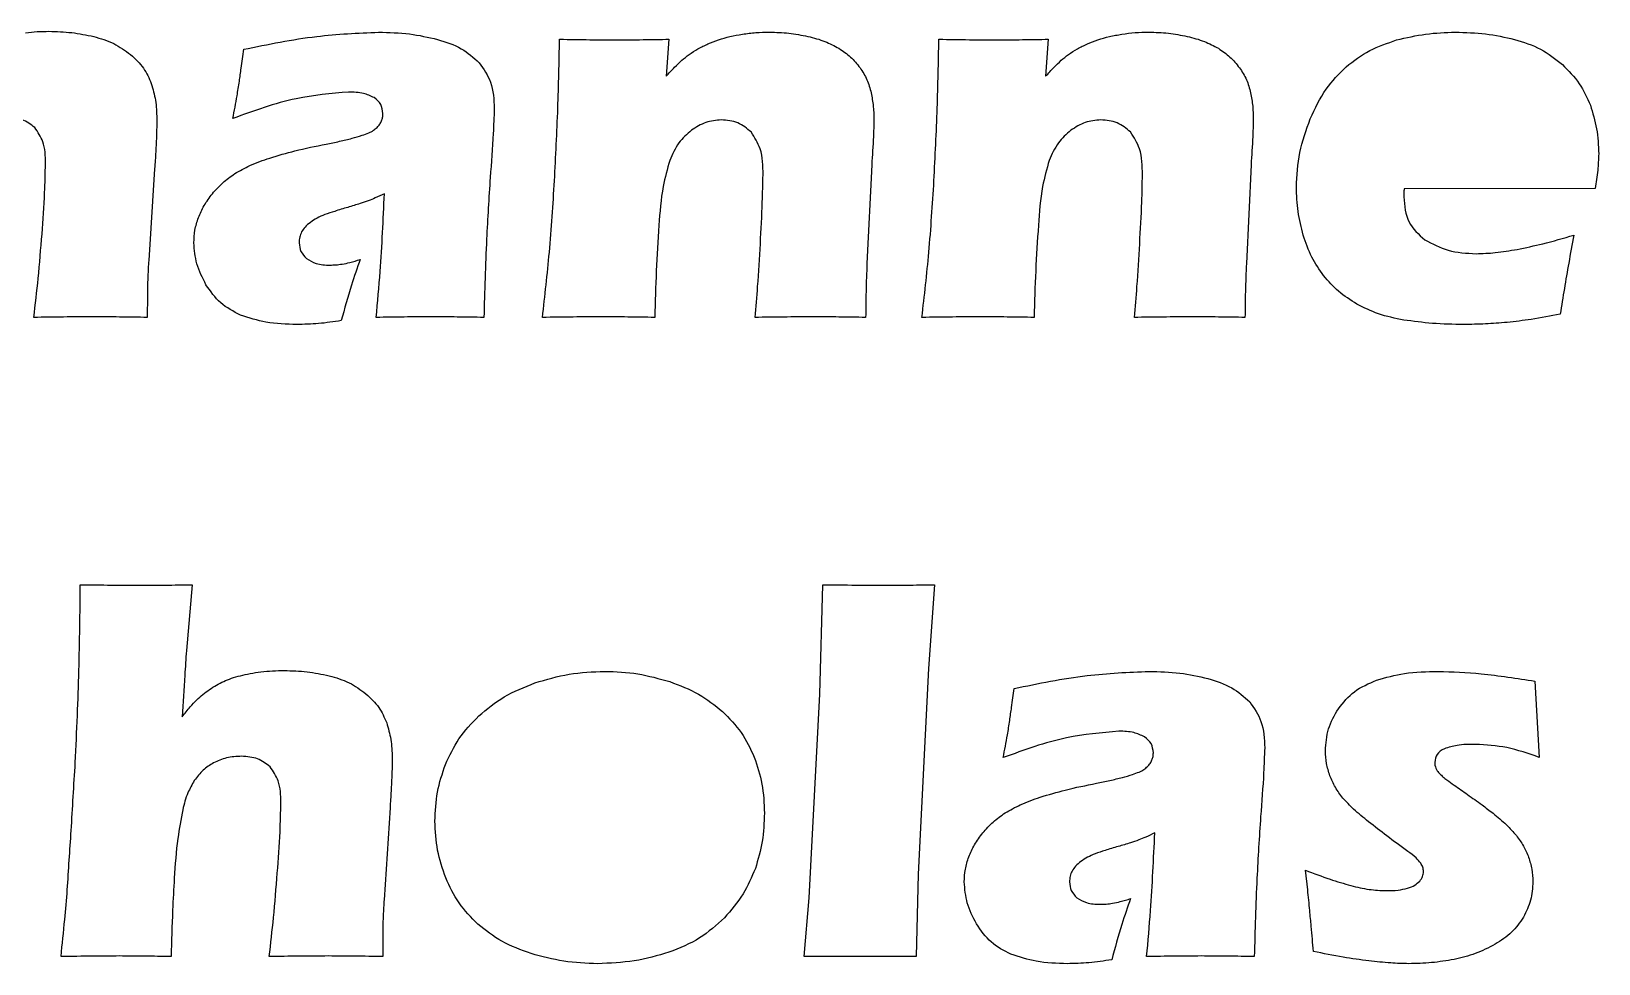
# Model space of a CAD drawing. Header units: millimetres. Extents: x -117 to 117, y -133 to 133.
# Drawn here: x -14.22 to -1.58, y 68.04 to 75.56 of the extents above; entities that cross this region are included whole.
import ezdxf

# ---------------------------------------------------------------- set-up
doc = ezdxf.new("R2010")
doc.units = ezdxf.units.MM
doc.layers.get('0').update_dxf_attribs({"linetype": 'CONTINUOUS'})

msp = doc.modelspace()

# ---------------------------------------------------------------- linework, layer by layer
for p, q in [((-9.076, 75.5), (-9.098, 75.201)), ((-6.017, 75.5), (-6.039, 75.201)), ((-13.223, 74.456), (-13.271, 73.716)), ((-7.441, 74.487), (-7.479, 73.691)), ((-4.382, 74.487), (-4.42, 73.691)), ((-1.608, 74.296), (-3.148, 74.294)), ((-12.921, 71.1), (-12.967, 70.568)), ((-7.86, 70.216), (-7.836, 71.1)), ((-6.934, 71.1), (-6.984, 70.425)), ((-6.984, 70.425), (-7.065, 68.764)), ((-2.095, 70.322), (-2.059, 69.707)), ((-7.945, 68.573), (-7.86, 70.216)), ((-11.325, 69.3), (-11.373, 68.559)), ((-7.065, 68.764), (-7.083, 68.1)), ((-3.925, 68.639), (-3.943, 68.797)), ((-7.985, 68.1), (-7.945, 68.573)), ((-7.507, 68.102), (-7.985, 68.1))]:
    msp.add_line(p, q)
for points, knots in [([(-14.263, 75.553), (-14.232, 75.556), (-14.17, 75.563), (-14.107, 75.563), (-14.075, 75.564)], [0, 0, 0, 0, 0.00929014, 0.01882321, 0.01882321, 0.01882321, 0.01882321]), ([(-14.075, 75.564), (-14.014, 75.562), (-13.892, 75.559), (-13.773, 75.534), (-13.714, 75.522)], [0, 0, 0, 0, 0.01839837, 0.03643685, 0.03643685, 0.03643685, 0.03643685]), ([(-13.714, 75.522), (-13.659, 75.506), (-13.551, 75.475), (-13.46, 75.408), (-13.417, 75.376)], [0, 0, 0, 0, 0.01716092, 0.03339228, 0.03339228, 0.03339228, 0.03339228]), ([(-12.505, 75.419), (-12.309, 75.459), (-11.95, 75.533), (-11.584, 75.55), (-11.417, 75.557)], [0, 0, 0, 0, 0.0597576, 0.1098304, 0.1098304, 0.1098304, 0.1098304]), ([(-11.417, 75.557), (-11.333, 75.555), (-11.173, 75.551), (-11.017, 75.516), (-10.942, 75.499)], [0, 0, 0, 0, 0.02488156, 0.04794119, 0.04794119, 0.04794119, 0.04794119]), ([(-10.942, 75.499), (-10.875, 75.478), (-10.75, 75.439), (-10.652, 75.352), (-10.605, 75.311)], [0, 0, 0, 0, 0.02063485, 0.03890806, 0.03890806, 0.03890806, 0.03890806]), ([(-9.999, 74.358), (-9.989, 74.554), (-9.969, 74.934), (-9.962, 75.315), (-9.958, 75.5)], [0, 0, 0, 0, 0.0587706, 0.1142538, 0.1142538, 0.1142538, 0.1142538]), ([(-9.958, 75.5), (-9.876, 75.499), (-9.725, 75.496), (-9.573, 75.496), (-9.503, 75.496)], [0, 0, 0, 0, 0.02459413, 0.04555523, 0.04555523, 0.04555523, 0.04555523]), ([(-9.503, 75.496), (-9.43, 75.496), (-9.288, 75.496), (-9.146, 75.499), (-9.076, 75.5)], [0, 0, 0, 0, 0.02178601, 0.04269506, 0.04269506, 0.04269506, 0.04269506]), ([(-8.842, 75.422), (-8.815, 75.436), (-8.762, 75.465), (-8.705, 75.486), (-8.676, 75.496)], [0, 0, 0, 0, 0.00902967, 0.01817684, 0.01817684, 0.01817684, 0.01817684]), ([(-8.676, 75.496), (-8.645, 75.505), (-8.582, 75.524), (-8.517, 75.535), (-8.484, 75.541)], [0, 0, 0, 0, 0.0095501, 0.01976498, 0.01976498, 0.01976498, 0.01976498]), ([(-8.484, 75.541), (-8.448, 75.546), (-8.375, 75.555), (-8.302, 75.557), (-8.265, 75.557)], [0, 0, 0, 0, 0.01075814, 0.02194709, 0.02194709, 0.02194709, 0.02194709]), ([(-8.265, 75.557), (-8.213, 75.556), (-8.109, 75.553), (-8.007, 75.533), (-7.956, 75.523)], [0, 0, 0, 0, 0.01565486, 0.03111336, 0.03111336, 0.03111336, 0.03111336]), ([(-7.956, 75.523), (-7.909, 75.511), (-7.821, 75.489), (-7.742, 75.447), (-7.705, 75.427)], [0, 0, 0, 0, 0.01441878, 0.02704867, 0.02704867, 0.02704867, 0.02704867]), ([(-6.939, 74.358), (-6.929, 74.554), (-6.91, 74.934), (-6.903, 75.315), (-6.899, 75.5)], [0, 0, 0, 0, 0.0587706, 0.1142538, 0.1142538, 0.1142538, 0.1142538]), ([(-6.899, 75.5), (-6.817, 75.499), (-6.665, 75.496), (-6.513, 75.496), (-6.444, 75.496)], [0, 0, 0, 0, 0.02459461, 0.0455557, 0.0455557, 0.0455557, 0.0455557]), ([(-6.444, 75.496), (-6.371, 75.496), (-6.229, 75.496), (-6.086, 75.499), (-6.017, 75.5)], [0, 0, 0, 0, 0.02178601, 0.04269506, 0.04269506, 0.04269506, 0.04269506]), ([(-5.782, 75.422), (-5.756, 75.436), (-5.703, 75.465), (-5.645, 75.486), (-5.617, 75.496)], [0, 0, 0, 0, 0.00903009, 0.01817682, 0.01817682, 0.01817682, 0.01817682]), ([(-5.617, 75.496), (-5.586, 75.505), (-5.523, 75.524), (-5.458, 75.535), (-5.424, 75.541)], [0, 0, 0, 0, 0.00955056, 0.01976544, 0.01976544, 0.01976544, 0.01976544]), ([(-5.424, 75.541), (-5.389, 75.546), (-5.316, 75.555), (-5.243, 75.557), (-5.206, 75.557)], [0, 0, 0, 0, 0.01075814, 0.02194709, 0.02194709, 0.02194709, 0.02194709]), ([(-5.206, 75.557), (-5.153, 75.556), (-5.049, 75.553), (-4.947, 75.533), (-4.897, 75.523)], [0, 0, 0, 0, 0.01565486, 0.03111289, 0.03111289, 0.03111289, 0.03111289]), ([(-4.897, 75.523), (-4.85, 75.511), (-4.762, 75.489), (-4.682, 75.447), (-4.645, 75.427)], [0, 0, 0, 0, 0.01441878, 0.02704909, 0.02704909, 0.02704909, 0.02704909]), ([(-3.616, 75.278), (-3.554, 75.325), (-3.43, 75.42), (-3.282, 75.469), (-3.208, 75.494)], [0, 0, 0, 0, 0.02302814, 0.04638523, 0.04638523, 0.04638523, 0.04638523]), ([(-3.208, 75.494), (-3.13, 75.512), (-2.975, 75.549), (-2.815, 75.555), (-2.735, 75.557)], [0, 0, 0, 0, 0.02383512, 0.04778908, 0.04778908, 0.04778908, 0.04778908]), ([(-2.735, 75.557), (-2.653, 75.555), (-2.492, 75.551), (-2.335, 75.516), (-2.257, 75.499)], [0, 0, 0, 0, 0.02452122, 0.04825073, 0.04825073, 0.04825073, 0.04825073]), ([(-2.257, 75.499), (-2.185, 75.477), (-2.044, 75.433), (-1.928, 75.341), (-1.872, 75.296)], [0, 0, 0, 0, 0.02248581, 0.04394135, 0.04394135, 0.04394135, 0.04394135]), ([(-13.417, 75.376), (-13.379, 75.341), (-13.308, 75.275), (-13.268, 75.186), (-13.25, 75.143)], [0, 0, 0, 0, 0.0151182, 0.02892817, 0.02892817, 0.02892817, 0.02892817]), ([(-12.54, 75.161), (-12.535, 75.196), (-12.523, 75.282), (-12.512, 75.368), (-12.505, 75.419)], [0, 0, 0, 0, 0.01067283, 0.02606243, 0.02606243, 0.02606243, 0.02606243]), ([(-9.098, 75.201), (-9.076, 75.226), (-9.036, 75.27), (-8.992, 75.311), (-8.973, 75.33)], [0, 0, 0, 0, 0.00993363, 0.01795769, 0.01795769, 0.01795769, 0.01795769]), ([(-8.973, 75.33), (-8.953, 75.346), (-8.912, 75.38), (-8.866, 75.408), (-8.842, 75.422)], [0, 0, 0, 0, 0.00752995, 0.01602798, 0.01602798, 0.01602798, 0.01602798]), ([(-7.705, 75.427), (-7.672, 75.404), (-7.608, 75.361), (-7.56, 75.3), (-7.535, 75.27)], [0, 0, 0, 0, 0.01164859, 0.02312901, 0.02312901, 0.02312901, 0.02312901]), ([(-6.039, 75.201), (-6.016, 75.226), (-5.976, 75.27), (-5.933, 75.311), (-5.913, 75.33)], [0, 0, 0, 0, 0.00993363, 0.01795769, 0.01795769, 0.01795769, 0.01795769]), ([(-5.913, 75.33), (-5.894, 75.346), (-5.853, 75.38), (-5.807, 75.408), (-5.782, 75.422)], [0, 0, 0, 0, 0.00752995, 0.01602758, 0.01602758, 0.01602758, 0.01602758]), ([(-4.645, 75.427), (-4.613, 75.404), (-4.549, 75.361), (-4.5, 75.3), (-4.476, 75.27)], [0, 0, 0, 0, 0.01164859, 0.02312901, 0.02312901, 0.02312901, 0.02312901]), ([(-10.605, 75.311), (-10.57, 75.26), (-10.493, 75.149), (-10.488, 75.013), (-10.484, 74.94)], [0, 0, 0, 0, 0.01819015, 0.03977651, 0.03977651, 0.03977651, 0.03977651]), ([(-7.535, 75.27), (-7.515, 75.239), (-7.474, 75.177), (-7.455, 75.105), (-7.445, 75.069)], [0, 0, 0, 0, 0.01122855, 0.02216655, 0.02216655, 0.02216655, 0.02216655]), ([(-4.476, 75.27), (-4.455, 75.239), (-4.414, 75.177), (-4.395, 75.105), (-4.386, 75.069)], [0, 0, 0, 0, 0.01122831, 0.02216646, 0.02216646, 0.02216646, 0.02216646]), ([(-3.905, 74.858), (-3.866, 74.941), (-3.794, 75.098), (-3.673, 75.221), (-3.616, 75.278)], [0, 0, 0, 0, 0.02718012, 0.05137565, 0.05137565, 0.05137565, 0.05137565]), ([(-1.872, 75.296), (-1.823, 75.247), (-1.728, 75.151), (-1.673, 75.028), (-1.646, 74.968)], [0, 0, 0, 0, 0.02053796, 0.04003831, 0.04003831, 0.04003831, 0.04003831]), ([(-13.25, 75.143), (-13.237, 75.098), (-13.21, 75.006), (-13.207, 74.91), (-13.206, 74.861)], [0, 0, 0, 0, 0.0138856, 0.02867932, 0.02867932, 0.02867932, 0.02867932]), ([(-12.592, 74.861), (-12.581, 74.922), (-12.561, 75.021), (-12.546, 75.122), (-12.54, 75.161)], [0, 0, 0, 0, 0.01869224, 0.03046245, 0.03046245, 0.03046245, 0.03046245]), ([(-11.659, 75.074), (-11.801, 75.061), (-12.121, 75.034), (-12.424, 74.922), (-12.592, 74.861)], [0, 0, 0, 0, 0.04256798, 0.09613852, 0.09613852, 0.09613852, 0.09613852]), ([(-11.452, 75.029), (-11.481, 75.042), (-11.546, 75.072), (-11.618, 75.073), (-11.659, 75.074)], [0, 0, 0, 0, 0.00931176, 0.02133704, 0.02133704, 0.02133704, 0.02133704]), ([(-7.445, 75.069), (-7.439, 75.033), (-7.426, 74.96), (-7.424, 74.885), (-7.423, 74.847)], [0, 0, 0, 0, 0.01105775, 0.02233498, 0.02233498, 0.02233498, 0.02233498]), ([(-4.386, 75.069), (-4.379, 75.033), (-4.366, 74.96), (-4.365, 74.885), (-4.364, 74.847)], [0, 0, 0, 0, 0.01105767, 0.02233491, 0.02233491, 0.02233491, 0.02233491]), ([(-11.382, 74.9), (-11.385, 74.926), (-11.391, 74.979), (-11.432, 75.012), (-11.452, 75.029)], [0, 0, 0, 0, 0.00759639, 0.01519116, 0.01519116, 0.01519116, 0.01519116]), ([(-1.646, 74.968), (-1.627, 74.906), (-1.587, 74.777), (-1.582, 74.643), (-1.579, 74.575)], [0, 0, 0, 0, 0.01961161, 0.04006492, 0.04006492, 0.04006492, 0.04006492]), ([(-14.19, 74.788), (-14.222, 74.812), (-14.29, 74.864), (-14.375, 74.869), (-14.42, 74.872)], [0, 0, 0, 0, 0.01187724, 0.0249398, 0.0249398, 0.0249398, 0.0249398]), ([(-13.206, 74.861), (-13.206, 74.838), (-13.206, 74.785), (-13.208, 74.733), (-13.209, 74.703)], [0, 0, 0, 0, 0.00689603, 0.01571807, 0.01571807, 0.01571807, 0.01571807]), ([(-11.429, 74.789), (-11.422, 74.797), (-11.407, 74.813), (-11.397, 74.833), (-11.393, 74.842)], [0, 0, 0, 0, 0.003372333, 0.006432949, 0.006432949, 0.006432949, 0.006432949]), ([(-11.393, 74.842), (-11.39, 74.851), (-11.383, 74.87), (-11.382, 74.89), (-11.382, 74.9)], [0, 0, 0, 0, 0.002947445, 0.005954314, 0.005954314, 0.005954314, 0.005954314]), ([(-10.484, 74.94), (-10.487, 74.873), (-10.494, 74.688), (-10.508, 74.504), (-10.517, 74.386)], [0, 0, 0, 0, 0.02001687, 0.05548736, 0.05548736, 0.05548736, 0.05548736]), ([(-8.654, 74.85), (-8.696, 74.846), (-8.783, 74.838), (-8.857, 74.79), (-8.895, 74.766)], [0, 0, 0, 0, 0.01257704, 0.02583701, 0.02583701, 0.02583701, 0.02583701]), ([(-8.413, 74.752), (-8.447, 74.78), (-8.517, 74.838), (-8.608, 74.846), (-8.654, 74.85)], [0, 0, 0, 0, 0.01306193, 0.02656744, 0.02656744, 0.02656744, 0.02656744]), ([(-7.423, 74.847), (-7.424, 74.803), (-7.428, 74.683), (-7.436, 74.563), (-7.441, 74.487)], [0, 0, 0, 0, 0.0131942, 0.03609029, 0.03609029, 0.03609029, 0.03609029]), ([(-5.594, 74.85), (-5.637, 74.846), (-5.724, 74.838), (-5.798, 74.79), (-5.835, 74.766)], [0, 0, 0, 0, 0.01257751, 0.02583748, 0.02583748, 0.02583748, 0.02583748]), ([(-5.354, 74.752), (-5.388, 74.78), (-5.458, 74.838), (-5.548, 74.846), (-5.594, 74.85)], [0, 0, 0, 0, 0.01306154, 0.02656704, 0.02656704, 0.02656704, 0.02656704]), ([(-4.364, 74.847), (-4.365, 74.803), (-4.369, 74.683), (-4.377, 74.563), (-4.382, 74.487)], [0, 0, 0, 0, 0.0131942, 0.03609026, 0.03609026, 0.03609026, 0.03609026]), ([(-4.017, 74.308), (-4.012, 74.401), (-4.002, 74.59), (-3.937, 74.768), (-3.905, 74.858)], [0, 0, 0, 0, 0.02794377, 0.0564137, 0.0564137, 0.0564137, 0.0564137]), ([(-14.103, 74.498), (-14.104, 74.559), (-14.106, 74.664), (-14.165, 74.751), (-14.19, 74.788)], [0, 0, 0, 0, 0.01771636, 0.0308725, 0.0308725, 0.0308725, 0.0308725]), ([(-13.209, 74.703), (-13.21, 74.667), (-13.214, 74.584), (-13.22, 74.502), (-13.223, 74.456)], [0, 0, 0, 0, 0.01108338, 0.02476729, 0.02476729, 0.02476729, 0.02476729]), ([(-11.841, 74.654), (-11.805, 74.661), (-11.734, 74.675), (-11.665, 74.693), (-11.631, 74.701)], [0, 0, 0, 0, 0.01119287, 0.02151087, 0.02151087, 0.02151087, 0.02151087]), ([(-11.631, 74.701), (-11.604, 74.709), (-11.558, 74.721), (-11.513, 74.738), (-11.495, 74.745)], [0, 0, 0, 0, 0.00851774, 0.01432274, 0.01432274, 0.01432274, 0.01432274]), ([(-11.495, 74.745), (-11.483, 74.751), (-11.459, 74.763), (-11.439, 74.781), (-11.429, 74.789)], [0, 0, 0, 0, 0.004204004, 0.007952741, 0.007952741, 0.007952741, 0.007952741]), ([(-8.895, 74.766), (-8.931, 74.734), (-9.007, 74.666), (-9.048, 74.572), (-9.07, 74.523)], [0, 0, 0, 0, 0.01434352, 0.03023779, 0.03023779, 0.03023779, 0.03023779]), ([(-8.317, 74.406), (-8.318, 74.478), (-8.319, 74.603), (-8.385, 74.708), (-8.413, 74.752)], [0, 0, 0, 0, 0.02120685, 0.03653516, 0.03653516, 0.03653516, 0.03653516]), ([(-5.835, 74.766), (-5.871, 74.734), (-5.947, 74.666), (-5.989, 74.572), (-6.01, 74.523)], [0, 0, 0, 0, 0.01434352, 0.03023779, 0.03023779, 0.03023779, 0.03023779]), ([(-5.258, 74.406), (-5.259, 74.478), (-5.26, 74.603), (-5.326, 74.708), (-5.354, 74.752)], [0, 0, 0, 0, 0.0212068, 0.03653533, 0.03653533, 0.03653533, 0.03653533]), ([(-12.295, 74.542), (-12.227, 74.562), (-12.078, 74.607), (-11.925, 74.637), (-11.841, 74.654)], [0, 0, 0, 0, 0.02109876, 0.04675507, 0.04675507, 0.04675507, 0.04675507]), ([(-1.579, 74.575), (-1.581, 74.531), (-1.584, 74.437), (-1.6, 74.345), (-1.608, 74.296)], [0, 0, 0, 0, 0.01326102, 0.02808707, 0.02808707, 0.02808707, 0.02808707]), ([(-14.131, 73.93), (-14.123, 74.041), (-14.109, 74.23), (-14.105, 74.419), (-14.103, 74.498)], [0, 0, 0, 0, 0.03333704, 0.05689177, 0.05689177, 0.05689177, 0.05689177]), ([(-12.577, 74.416), (-12.537, 74.438), (-12.447, 74.49), (-12.349, 74.523), (-12.295, 74.542)], [0, 0, 0, 0, 0.0138471, 0.0309895, 0.0309895, 0.0309895, 0.0309895]), ([(-9.07, 74.523), (-9.089, 74.453), (-9.137, 74.282), (-9.149, 74.104), (-9.157, 73.999)], [0, 0, 0, 0, 0.02171641, 0.05325102, 0.05325102, 0.05325102, 0.05325102]), ([(-6.01, 74.523), (-6.03, 74.453), (-6.077, 74.282), (-6.09, 74.104), (-6.097, 73.999)], [0, 0, 0, 0, 0.02171641, 0.05325102, 0.05325102, 0.05325102, 0.05325102]), ([(-12.757, 74.254), (-12.731, 74.284), (-12.677, 74.345), (-12.61, 74.392), (-12.577, 74.416)], [0, 0, 0, 0, 0.01210358, 0.02427179, 0.02427179, 0.02427179, 0.02427179]), ([(-10.517, 74.386), (-10.528, 74.22), (-10.552, 73.844), (-10.562, 73.467), (-10.568, 73.256)], [0, 0, 0, 0, 0.0498651, 0.1130879, 0.1130879, 0.1130879, 0.1130879]), ([(-10.096, 73.256), (-10.076, 73.431), (-10.034, 73.798), (-10.011, 74.166), (-9.999, 74.358)], [0, 0, 0, 0, 0.0527961, 0.1106626, 0.1106626, 0.1106626, 0.1106626]), ([(-8.339, 73.851), (-8.333, 73.963), (-8.323, 74.148), (-8.319, 74.333), (-8.317, 74.406)], [0, 0, 0, 0, 0.03363971, 0.05554259, 0.05554259, 0.05554259, 0.05554259]), ([(-7.036, 73.256), (-7.016, 73.431), (-6.974, 73.798), (-6.951, 74.166), (-6.939, 74.358)], [0, 0, 0, 0, 0.0527962, 0.1106626, 0.1106626, 0.1106626, 0.1106626]), ([(-5.28, 73.851), (-5.274, 73.963), (-5.263, 74.148), (-5.259, 74.333), (-5.258, 74.406)], [0, 0, 0, 0, 0.03363966, 0.05554256, 0.05554256, 0.05554256, 0.05554256]), ([(-12.87, 74.061), (-12.856, 74.094), (-12.827, 74.163), (-12.781, 74.223), (-12.757, 74.254)], [0, 0, 0, 0, 0.01082549, 0.02248428, 0.02248428, 0.02248428, 0.02248428]), ([(-11.5, 74.197), (-11.522, 74.189), (-11.577, 74.171), (-11.632, 74.154), (-11.666, 74.144)], [0, 0, 0, 0, 0.00685766, 0.01737574, 0.01737574, 0.01737574, 0.01737574]), ([(-11.37, 74.254), (-11.395, 74.242), (-11.437, 74.222), (-11.482, 74.204), (-11.5, 74.197)], [0, 0, 0, 0, 0.00817117, 0.01424571, 0.01424571, 0.01424571, 0.01424571]), ([(-11.436, 73.256), (-11.425, 73.38), (-11.395, 73.712), (-11.38, 74.045), (-11.37, 74.254)], [0, 0, 0, 0, 0.0371679, 0.1000119, 0.1000119, 0.1000119, 0.1000119]), ([(-3.961, 73.919), (-3.977, 73.983), (-4.01, 74.11), (-4.014, 74.242), (-4.017, 74.308)], [0, 0, 0, 0, 0.01961311, 0.03937053, 0.03937053, 0.03937053, 0.03937053]), ([(-3.148, 74.294), (-3.149, 74.282), (-3.15, 74.261), (-3.151, 74.24), (-3.151, 74.23)], [0, 0, 0, 0, 0.003340221, 0.006350526, 0.006350526, 0.006350526, 0.006350526]), ([(-3.151, 74.23), (-3.145, 74.157), (-3.134, 74.019), (-3.031, 73.926), (-2.981, 73.882)], [0, 0, 0, 0, 0.02094989, 0.0400559, 0.0400559, 0.0400559, 0.0400559]), ([(-12.907, 73.858), (-12.905, 73.893), (-12.902, 73.962), (-12.881, 74.028), (-12.87, 74.061)], [0, 0, 0, 0, 0.01026013, 0.0206228, 0.0206228, 0.0206228, 0.0206228]), ([(-11.851, 74.085), (-11.872, 74.076), (-11.913, 74.06), (-11.95, 74.035), (-11.967, 74.023)], [0, 0, 0, 0, 0.00682654, 0.01318734, 0.01318734, 0.01318734, 0.01318734]), ([(-11.666, 74.144), (-11.701, 74.134), (-11.763, 74.115), (-11.825, 74.094), (-11.851, 74.085)], [0, 0, 0, 0, 0.01103776, 0.01945548, 0.01945548, 0.01945548, 0.01945548]), ([(-12.038, 73.946), (-12.044, 73.933), (-12.056, 73.905), (-12.058, 73.874), (-12.058, 73.858)], [0, 0, 0, 0, 0.004458516, 0.009103104, 0.009103104, 0.009103104, 0.009103104]), ([(-11.967, 74.023), (-11.982, 74.011), (-12.01, 73.989), (-12.029, 73.96), (-12.038, 73.946)], [0, 0, 0, 0, 0.00567317, 0.01047244, 0.01047244, 0.01047244, 0.01047244]), ([(-9.157, 73.999), (-9.164, 73.876), (-9.18, 73.629), (-9.187, 73.381), (-9.191, 73.256)], [0, 0, 0, 0, 0.0368741, 0.07436921, 0.07436921, 0.07436921, 0.07436921]), ([(-6.097, 73.999), (-6.105, 73.876), (-6.121, 73.629), (-6.128, 73.381), (-6.131, 73.256)], [0, 0, 0, 0, 0.0368741, 0.0743692, 0.0743692, 0.0743692, 0.0743692]), ([(-14.197, 73.256), (-14.185, 73.361), (-14.158, 73.585), (-14.141, 73.81), (-14.131, 73.93)], [0, 0, 0, 0, 0.031649, 0.06768517, 0.06768517, 0.06768517, 0.06768517]), ([(-12.809, 73.52), (-12.837, 73.575), (-12.892, 73.682), (-12.902, 73.801), (-12.907, 73.858)], [0, 0, 0, 0, 0.0184443, 0.035543, 0.035543, 0.035543, 0.035543]), ([(-12.058, 73.858), (-12.056, 73.834), (-12.05, 73.785), (-12.016, 73.749), (-11.999, 73.731)], [0, 0, 0, 0, 0.00708011, 0.01441035, 0.01441035, 0.01441035, 0.01441035]), ([(-8.381, 73.256), (-8.374, 73.339), (-8.357, 73.537), (-8.346, 73.735), (-8.339, 73.851)], [0, 0, 0, 0, 0.02494689, 0.05960238, 0.05960238, 0.05960238, 0.05960238]), ([(-5.322, 73.256), (-5.315, 73.339), (-5.298, 73.537), (-5.287, 73.735), (-5.28, 73.851)], [0, 0, 0, 0, 0.02494693, 0.05960241, 0.05960241, 0.05960241, 0.05960241]), ([(-3.797, 73.593), (-3.831, 73.642), (-3.901, 73.743), (-3.94, 73.859), (-3.961, 73.919)], [0, 0, 0, 0, 0.01775515, 0.03665093, 0.03665093, 0.03665093, 0.03665093]), ([(-2.981, 73.882), (-2.92, 73.85), (-2.791, 73.781), (-2.645, 73.774), (-2.568, 73.77)], [0, 0, 0, 0, 0.02057184, 0.0432717, 0.0432717, 0.0432717, 0.0432717]), ([(-2.237, 73.805), (-2.168, 73.819), (-2.014, 73.851), (-1.863, 73.896), (-1.779, 73.92)], [0, 0, 0, 0, 0.02124328, 0.04727063, 0.04727063, 0.04727063, 0.04727063]), ([(-1.779, 73.92), (-1.793, 73.845), (-1.833, 73.633), (-1.867, 73.42), (-1.889, 73.283)], [0, 0, 0, 0, 0.02291119, 0.06467933, 0.06467933, 0.06467933, 0.06467933]), ([(-13.271, 73.716), (-13.274, 73.673), (-13.278, 73.597), (-13.28, 73.52), (-13.281, 73.486)], [0, 0, 0, 0, 0.01268311, 0.02298956, 0.02298956, 0.02298956, 0.02298956]), ([(-11.999, 73.731), (-11.974, 73.716), (-11.916, 73.68), (-11.848, 73.679), (-11.81, 73.678)], [0, 0, 0, 0, 0.00865001, 0.01993585, 0.01993585, 0.01993585, 0.01993585]), ([(-11.81, 73.678), (-11.794, 73.679), (-11.761, 73.679), (-11.728, 73.684), (-11.711, 73.686)], [0, 0, 0, 0, 0.004784163, 0.009926421, 0.009926421, 0.009926421, 0.009926421]), ([(-11.566, 73.724), (-11.59, 73.655), (-11.646, 73.492), (-11.692, 73.326), (-11.718, 73.23)], [0, 0, 0, 0, 0.02196224, 0.05173634, 0.05173634, 0.05173634, 0.05173634]), ([(-11.711, 73.686), (-11.69, 73.69), (-11.641, 73.7), (-11.593, 73.715), (-11.566, 73.724)], [0, 0, 0, 0, 0.00640674, 0.01501924, 0.01501924, 0.01501924, 0.01501924]), ([(-7.479, 73.691), (-7.482, 73.616), (-7.488, 73.471), (-7.489, 73.326), (-7.49, 73.256)], [0, 0, 0, 0, 0.0226525, 0.04353362, 0.04353362, 0.04353362, 0.04353362]), ([(-4.42, 73.691), (-4.423, 73.616), (-4.429, 73.471), (-4.43, 73.326), (-4.431, 73.256)], [0, 0, 0, 0, 0.02265249, 0.04353361, 0.04353361, 0.04353361, 0.04353361]), ([(-2.568, 73.77), (-2.516, 73.772), (-2.405, 73.776), (-2.296, 73.795), (-2.237, 73.805)], [0, 0, 0, 0, 0.01554535, 0.03328505, 0.03328505, 0.03328505, 0.03328505]), ([(-3.53, 73.364), (-3.581, 73.396), (-3.681, 73.46), (-3.758, 73.549), (-3.797, 73.593)], [0, 0, 0, 0, 0.01793006, 0.03537103, 0.03537103, 0.03537103, 0.03537103]), ([(-13.281, 73.486), (-13.281, 73.452), (-13.282, 73.375), (-13.282, 73.298), (-13.282, 73.256)], [0, 0, 0, 0, 0.01030264, 0.02296746, 0.02296746, 0.02296746, 0.02296746]), ([(-12.53, 73.275), (-12.587, 73.304), (-12.7, 73.362), (-12.773, 73.467), (-12.809, 73.52)], [0, 0, 0, 0, 0.01886202, 0.03766757, 0.03766757, 0.03766757, 0.03766757]), ([(-3.151, 73.235), (-3.22, 73.249), (-3.352, 73.275), (-3.473, 73.335), (-3.53, 73.364)], [0, 0, 0, 0, 0.02107498, 0.0401932, 0.0401932, 0.0401932, 0.0401932]), ([(-13.72, 73.261), (-13.799, 73.26), (-13.958, 73.26), (-14.117, 73.257), (-14.197, 73.256)], [0, 0, 0, 0, 0.02369191, 0.04771532, 0.04771532, 0.04771532, 0.04771532]), ([(-13.282, 73.256), (-13.357, 73.257), (-13.503, 73.26), (-13.648, 73.26), (-13.72, 73.261)], [0, 0, 0, 0, 0.02237563, 0.04375968, 0.04375968, 0.04375968, 0.04375968]), ([(-12.076, 73.199), (-12.16, 73.201), (-12.315, 73.205), (-12.462, 73.253), (-12.53, 73.275)], [0, 0, 0, 0, 0.02504478, 0.04623411, 0.04623411, 0.04623411, 0.04623411]), ([(-11.718, 73.23), (-11.779, 73.221), (-11.898, 73.203), (-12.018, 73.2), (-12.076, 73.199)], [0, 0, 0, 0, 0.01855051, 0.03598492, 0.03598492, 0.03598492, 0.03598492]), ([(-10.997, 73.261), (-11.068, 73.26), (-11.214, 73.26), (-11.361, 73.257), (-11.436, 73.256)], [0, 0, 0, 0, 0.02133016, 0.0439828, 0.0439828, 0.0439828, 0.0439828]), ([(-10.568, 73.256), (-10.639, 73.257), (-10.782, 73.26), (-10.925, 73.26), (-10.997, 73.261)], [0, 0, 0, 0, 0.02149692, 0.04288383, 0.04288383, 0.04288383, 0.04288383]), ([(-9.619, 73.261), (-9.695, 73.26), (-9.854, 73.26), (-10.013, 73.257), (-10.096, 73.256)], [0, 0, 0, 0, 0.02290132, 0.04767044, 0.04767044, 0.04767044, 0.04767044]), ([(-9.191, 73.256), (-9.263, 73.257), (-9.406, 73.26), (-9.549, 73.26), (-9.619, 73.261)], [0, 0, 0, 0, 0.02169479, 0.04283612, 0.04283612, 0.04283612, 0.04283612]), ([(-7.905, 73.261), (-7.988, 73.26), (-8.147, 73.26), (-8.306, 73.257), (-8.381, 73.256)], [0, 0, 0, 0, 0.02497697, 0.04765011, 0.04765011, 0.04765011, 0.04765011]), ([(-7.49, 73.256), (-7.562, 73.257), (-7.7, 73.26), (-7.838, 73.26), (-7.905, 73.261)], [0, 0, 0, 0, 0.02146641, 0.0415034, 0.0415034, 0.0415034, 0.0415034]), ([(-6.56, 73.261), (-6.636, 73.26), (-6.795, 73.26), (-6.954, 73.257), (-7.036, 73.256)], [0, 0, 0, 0, 0.02290132, 0.04767091, 0.04767091, 0.04767091, 0.04767091]), ([(-6.131, 73.256), (-6.204, 73.257), (-6.346, 73.26), (-6.489, 73.26), (-6.56, 73.261)], [0, 0, 0, 0, 0.02169479, 0.04283612, 0.04283612, 0.04283612, 0.04283612]), ([(-4.846, 73.261), (-4.929, 73.26), (-5.088, 73.26), (-5.247, 73.257), (-5.322, 73.256)], [0, 0, 0, 0, 0.02497697, 0.04765011, 0.04765011, 0.04765011, 0.04765011]), ([(-4.431, 73.256), (-4.502, 73.257), (-4.641, 73.26), (-4.779, 73.26), (-4.846, 73.261)], [0, 0, 0, 0, 0.02146641, 0.04150388, 0.04150388, 0.04150388, 0.04150388]), ([(-2.669, 73.199), (-2.753, 73.2), (-2.914, 73.203), (-3.074, 73.225), (-3.151, 73.235)], [0, 0, 0, 0, 0.02512658, 0.04830806, 0.04830806, 0.04830806, 0.04830806]), ([(-2.318, 73.216), (-2.376, 73.211), (-2.493, 73.201), (-2.61, 73.2), (-2.669, 73.199)], [0, 0, 0, 0, 0.01751691, 0.03521332, 0.03521332, 0.03521332, 0.03521332]), ([(-1.889, 73.283), (-1.967, 73.267), (-2.109, 73.24), (-2.253, 73.223), (-2.318, 73.216)], [0, 0, 0, 0, 0.02383537, 0.04339119, 0.04339119, 0.04339119, 0.04339119]), ([(-13.834, 70.408), (-13.831, 70.525), (-13.825, 70.756), (-13.824, 70.986), (-13.824, 71.1)], [0, 0, 0, 0, 0.0351179, 0.06923983, 0.06923983, 0.06923983, 0.06923983]), ([(-13.824, 71.1), (-13.739, 71.099), (-13.588, 71.097), (-13.436, 71.096), (-13.369, 71.096)], [0, 0, 0, 0, 0.025316, 0.04546935, 0.04546935, 0.04546935, 0.04546935]), ([(-13.369, 71.096), (-13.292, 71.096), (-13.143, 71.096), (-12.993, 71.099), (-12.921, 71.1)], [0, 0, 0, 0, 0.02306345, 0.04481019, 0.04481019, 0.04481019, 0.04481019]), ([(-7.836, 71.1), (-7.747, 71.099), (-7.594, 71.097), (-7.441, 71.096), (-7.377, 71.096)], [0, 0, 0, 0, 0.02679265, 0.04599138, 0.04599138, 0.04599138, 0.04599138]), ([(-7.377, 71.096), (-7.306, 71.096), (-7.159, 71.096), (-7.011, 71.099), (-6.934, 71.1)], [0, 0, 0, 0, 0.02106981, 0.04423309, 0.04423309, 0.04423309, 0.04423309]), ([(-12.967, 70.568), (-12.971, 70.502), (-12.984, 70.324), (-12.995, 70.146), (-13.001, 70.034)], [0, 0, 0, 0, 0.01999499, 0.05352017, 0.05352017, 0.05352017, 0.05352017]), ([(-13.863, 69.665), (-13.857, 69.791), (-13.845, 70.039), (-13.837, 70.287), (-13.834, 70.408)], [0, 0, 0, 0, 0.03795165, 0.07434642, 0.07434642, 0.07434642, 0.07434642]), ([(-12.532, 70.366), (-12.506, 70.372), (-12.451, 70.385), (-12.395, 70.393), (-12.366, 70.397)], [0, 0, 0, 0, 0.00815402, 0.01698396, 0.01698396, 0.01698396, 0.01698396]), ([(-12.366, 70.397), (-12.335, 70.4), (-12.272, 70.407), (-12.209, 70.407), (-12.178, 70.408)], [0, 0, 0, 0, 0.00929011, 0.01882319, 0.01882319, 0.01882319, 0.01882319]), ([(-12.178, 70.408), (-12.116, 70.406), (-11.995, 70.403), (-11.875, 70.378), (-11.816, 70.366)], [0, 0, 0, 0, 0.01839835, 0.03643688, 0.03643688, 0.03643688, 0.03643688]), ([(-10.156, 70.308), (-10.065, 70.335), (-9.881, 70.39), (-9.69, 70.397), (-9.594, 70.401)], [0, 0, 0, 0, 0.02845831, 0.05723448, 0.05723448, 0.05723448, 0.05723448]), ([(-9.594, 70.401), (-9.504, 70.398), (-9.326, 70.391), (-9.154, 70.342), (-9.069, 70.318)], [0, 0, 0, 0, 0.02681193, 0.05325182, 0.05325182, 0.05325182, 0.05325182]), ([(-6.292, 70.263), (-6.097, 70.303), (-5.738, 70.377), (-5.371, 70.394), (-5.204, 70.401)], [0, 0, 0, 0, 0.0597581, 0.1098308, 0.1098308, 0.1098308, 0.1098308]), ([(-5.204, 70.401), (-5.121, 70.399), (-4.961, 70.395), (-4.805, 70.36), (-4.73, 70.343)], [0, 0, 0, 0, 0.02488205, 0.04794116, 0.04794116, 0.04794116, 0.04794116]), ([(-3.37, 70.33), (-3.296, 70.351), (-3.134, 70.396), (-2.965, 70.399), (-2.875, 70.401)], [0, 0, 0, 0, 0.0231818, 0.05024693, 0.05024693, 0.05024693, 0.05024693]), ([(-2.875, 70.401), (-2.759, 70.397), (-2.497, 70.386), (-2.238, 70.345), (-2.095, 70.322)], [0, 0, 0, 0, 0.03483575, 0.07848342, 0.07848342, 0.07848342, 0.07848342]), ([(-12.781, 70.255), (-12.762, 70.267), (-12.725, 70.291), (-12.686, 70.311), (-12.666, 70.32)], [0, 0, 0, 0, 0.00667553, 0.0131476, 0.0131476, 0.0131476, 0.0131476]), ([(-12.666, 70.32), (-12.646, 70.329), (-12.602, 70.347), (-12.556, 70.359), (-12.532, 70.366)], [0, 0, 0, 0, 0.00673048, 0.01418344, 0.01418344, 0.01418344, 0.01418344]), ([(-11.816, 70.366), (-11.761, 70.35), (-11.653, 70.319), (-11.563, 70.252), (-11.519, 70.22)], [0, 0, 0, 0, 0.01716108, 0.03339218, 0.03339218, 0.03339218, 0.03339218]), ([(-10.61, 70.041), (-10.544, 70.096), (-10.407, 70.209), (-10.242, 70.274), (-10.156, 70.308)], [0, 0, 0, 0, 0.02563192, 0.05296089, 0.05296089, 0.05296089, 0.05296089]), ([(-9.069, 70.318), (-8.99, 70.288), (-8.835, 70.23), (-8.706, 70.127), (-8.644, 70.077)], [0, 0, 0, 0, 0.02535331, 0.04913277, 0.04913277, 0.04913277, 0.04913277]), ([(-4.73, 70.343), (-4.663, 70.322), (-4.538, 70.283), (-4.439, 70.196), (-4.393, 70.155)], [0, 0, 0, 0, 0.02063432, 0.0389079, 0.0389079, 0.0389079, 0.0389079]), ([(-3.678, 70.1), (-3.638, 70.15), (-3.555, 70.252), (-3.433, 70.303), (-3.37, 70.33)], [0, 0, 0, 0, 0.01879201, 0.03893239, 0.03893239, 0.03893239, 0.03893239]), ([(-13.001, 70.034), (-12.98, 70.061), (-12.942, 70.109), (-12.901, 70.153), (-12.883, 70.172)], [0, 0, 0, 0, 0.01040323, 0.01815708, 0.01815708, 0.01815708, 0.01815708]), ([(-12.883, 70.172), (-12.867, 70.186), (-12.835, 70.216), (-12.799, 70.242), (-12.781, 70.255)], [0, 0, 0, 0, 0.00651614, 0.01320674, 0.01320674, 0.01320674, 0.01320674]), ([(-11.519, 70.22), (-11.481, 70.185), (-11.41, 70.119), (-11.371, 70.03), (-11.352, 69.987)], [0, 0, 0, 0, 0.01511838, 0.02892834, 0.02892834, 0.02892834, 0.02892834]), ([(-6.328, 70.005), (-6.323, 70.04), (-6.311, 70.126), (-6.299, 70.212), (-6.292, 70.263)], [0, 0, 0, 0, 0.01067277, 0.02606236, 0.02606236, 0.02606236, 0.02606236]), ([(-4.393, 70.155), (-4.358, 70.104), (-4.281, 69.993), (-4.275, 69.857), (-4.272, 69.784)], [0, 0, 0, 0, 0.01819015, 0.03977651, 0.03977651, 0.03977651, 0.03977651]), ([(-10.878, 69.65), (-10.845, 69.721), (-10.778, 69.866), (-10.667, 69.982), (-10.61, 70.041)], [0, 0, 0, 0, 0.0233744, 0.04772562, 0.04772562, 0.04772562, 0.04772562]), ([(-8.644, 70.077), (-8.59, 70.023), (-8.483, 69.915), (-8.42, 69.778), (-8.388, 69.71)], [0, 0, 0, 0, 0.02275091, 0.04505872, 0.04505872, 0.04505872, 0.04505872]), ([(-3.783, 69.759), (-3.778, 69.82), (-3.769, 69.941), (-3.709, 70.047), (-3.678, 70.1)], [0, 0, 0, 0, 0.01782928, 0.03602814, 0.03602814, 0.03602814, 0.03602814]), ([(-11.352, 69.987), (-11.339, 69.942), (-11.313, 69.85), (-11.309, 69.754), (-11.308, 69.705)], [0, 0, 0, 0, 0.01388537, 0.02867909, 0.02867909, 0.02867909, 0.02867909]), ([(-6.38, 69.705), (-6.369, 69.766), (-6.349, 69.865), (-6.334, 69.966), (-6.328, 70.005)], [0, 0, 0, 0, 0.01869271, 0.03046245, 0.03046245, 0.03046245, 0.03046245]), ([(-5.447, 69.918), (-5.589, 69.905), (-5.909, 69.878), (-6.212, 69.766), (-6.38, 69.705)], [0, 0, 0, 0, 0.04256795, 0.09613864, 0.09613864, 0.09613864, 0.09613864]), ([(-5.24, 69.873), (-5.269, 69.886), (-5.334, 69.916), (-5.406, 69.917), (-5.447, 69.918)], [0, 0, 0, 0, 0.00931184, 0.02133665, 0.02133665, 0.02133665, 0.02133665]), ([(-5.17, 69.744), (-5.173, 69.77), (-5.179, 69.823), (-5.22, 69.856), (-5.24, 69.873)], [0, 0, 0, 0, 0.00759616, 0.01519093, 0.01519093, 0.01519093, 0.01519093]), ([(-4.272, 69.784), (-4.275, 69.717), (-4.281, 69.532), (-4.296, 69.348), (-4.305, 69.23)], [0, 0, 0, 0, 0.02001687, 0.05548736, 0.05548736, 0.05548736, 0.05548736]), ([(-2.823, 69.777), (-2.846, 69.764), (-2.889, 69.739), (-2.897, 69.69), (-2.901, 69.667)], [0, 0, 0, 0, 0.00739344, 0.01409792, 0.01409792, 0.01409792, 0.01409792]), ([(-2.572, 69.812), (-2.622, 69.812), (-2.708, 69.812), (-2.789, 69.787), (-2.823, 69.777)], [0, 0, 0, 0, 0.01499927, 0.02553783, 0.02553783, 0.02553783, 0.02553783]), ([(-2.059, 69.707), (-2.146, 69.737), (-2.311, 69.797), (-2.487, 69.807), (-2.572, 69.812)], [0, 0, 0, 0, 0.0272717, 0.0525196, 0.0525196, 0.0525196, 0.0525196]), ([(-13.927, 68.639), (-13.917, 68.798), (-13.894, 69.14), (-13.874, 69.482), (-13.863, 69.665)], [0, 0, 0, 0, 0.0478505, 0.102837, 0.102837, 0.102837, 0.102837]), ([(-12.749, 69.663), (-12.777, 69.645), (-12.838, 69.607), (-12.88, 69.55), (-12.903, 69.52)], [0, 0, 0, 0, 0.01012928, 0.02116512, 0.02116512, 0.02116512, 0.02116512]), ([(-12.522, 69.716), (-12.563, 69.714), (-12.642, 69.71), (-12.714, 69.678), (-12.749, 69.663)], [0, 0, 0, 0, 0.01211785, 0.02344677, 0.02344677, 0.02344677, 0.02344677]), ([(-12.292, 69.632), (-12.324, 69.656), (-12.392, 69.707), (-12.477, 69.713), (-12.522, 69.716)], [0, 0, 0, 0, 0.01187724, 0.02493984, 0.02493984, 0.02493984, 0.02493984]), ([(-11.308, 69.705), (-11.308, 69.682), (-11.308, 69.629), (-11.31, 69.577), (-11.311, 69.547)], [0, 0, 0, 0, 0.00689603, 0.01571809, 0.01571809, 0.01571809, 0.01571809]), ([(-10.963, 69.192), (-10.959, 69.271), (-10.953, 69.428), (-10.903, 69.576), (-10.878, 69.65)], [0, 0, 0, 0, 0.02350189, 0.04669444, 0.04669444, 0.04669444, 0.04669444]), ([(-8.388, 69.71), (-8.364, 69.638), (-8.315, 69.491), (-8.309, 69.337), (-8.306, 69.258)], [0, 0, 0, 0, 0.02264533, 0.04611528, 0.04611528, 0.04611528, 0.04611528]), ([(-5.217, 69.633), (-5.209, 69.641), (-5.195, 69.657), (-5.185, 69.677), (-5.181, 69.686)], [0, 0, 0, 0, 0.003372581, 0.00643297, 0.00643297, 0.00643297, 0.00643297]), ([(-5.181, 69.686), (-5.178, 69.695), (-5.171, 69.714), (-5.17, 69.734), (-5.17, 69.744)], [0, 0, 0, 0, 0.002947541, 0.005954647, 0.005954647, 0.005954647, 0.005954647]), ([(-3.746, 69.559), (-3.757, 69.592), (-3.778, 69.657), (-3.781, 69.725), (-3.783, 69.759)], [0, 0, 0, 0, 0.01020178, 0.02040712, 0.02040712, 0.02040712, 0.02040712]), ([(-2.901, 69.667), (-2.901, 69.659), (-2.9, 69.643), (-2.895, 69.628), (-2.892, 69.621)], [0, 0, 0, 0, 0.002372932, 0.004720383, 0.004720383, 0.004720383, 0.004720383]), ([(-12.903, 69.52), (-12.921, 69.487), (-12.964, 69.414), (-12.985, 69.331), (-12.997, 69.285)], [0, 0, 0, 0, 0.01123316, 0.02544965, 0.02544965, 0.02544965, 0.02544965]), ([(-12.205, 69.342), (-12.206, 69.403), (-12.208, 69.508), (-12.267, 69.595), (-12.292, 69.632)], [0, 0, 0, 0, 0.01771565, 0.0308722, 0.0308722, 0.0308722, 0.0308722]), ([(-11.311, 69.547), (-11.313, 69.51), (-11.316, 69.428), (-11.322, 69.346), (-11.325, 69.3)], [0, 0, 0, 0, 0.01108383, 0.0247673, 0.0247673, 0.0247673, 0.0247673]), ([(-5.629, 69.498), (-5.593, 69.505), (-5.522, 69.519), (-5.453, 69.537), (-5.419, 69.545)], [0, 0, 0, 0, 0.01119255, 0.02151044, 0.02151044, 0.02151044, 0.02151044]), ([(-5.419, 69.545), (-5.392, 69.552), (-5.346, 69.565), (-5.301, 69.582), (-5.283, 69.589)], [0, 0, 0, 0, 0.00851819, 0.01432312, 0.01432312, 0.01432312, 0.01432312]), ([(-5.283, 69.589), (-5.27, 69.595), (-5.247, 69.607), (-5.227, 69.625), (-5.217, 69.633)], [0, 0, 0, 0, 0.004204119, 0.007952636, 0.007952636, 0.007952636, 0.007952636]), ([(-3.641, 69.379), (-3.663, 69.407), (-3.705, 69.463), (-3.733, 69.528), (-3.746, 69.559)], [0, 0, 0, 0, 0.01059983, 0.02094146, 0.02094146, 0.02094146, 0.02094146]), ([(-2.892, 69.621), (-2.889, 69.613), (-2.88, 69.596), (-2.868, 69.582), (-2.861, 69.575)], [0, 0, 0, 0, 0.002569839, 0.005633499, 0.005633499, 0.005633499, 0.005633499]), ([(-2.861, 69.575), (-2.852, 69.567), (-2.834, 69.549), (-2.814, 69.534), (-2.803, 69.525)], [0, 0, 0, 0, 0.003556169, 0.007563522, 0.007563522, 0.007563522, 0.007563522]), ([(-2.803, 69.525), (-2.784, 69.511), (-2.729, 69.472), (-2.673, 69.433), (-2.638, 69.408)], [0, 0, 0, 0, 0.00720453, 0.02033703, 0.02033703, 0.02033703, 0.02033703]), ([(-6.365, 69.259), (-6.325, 69.282), (-6.235, 69.334), (-6.137, 69.367), (-6.083, 69.386)], [0, 0, 0, 0, 0.01384721, 0.03098962, 0.03098962, 0.03098962, 0.03098962]), ([(-6.083, 69.386), (-6.015, 69.406), (-5.866, 69.451), (-5.713, 69.481), (-5.629, 69.498)], [0, 0, 0, 0, 0.02109876, 0.04675502, 0.04675502, 0.04675502, 0.04675502]), ([(-2.638, 69.408), (-2.598, 69.38), (-2.528, 69.331), (-2.46, 69.279), (-2.431, 69.256)], [0, 0, 0, 0, 0.01445402, 0.02563042, 0.02563042, 0.02563042, 0.02563042]), ([(-12.997, 69.285), (-13.011, 69.208), (-13.045, 69.025), (-13.058, 68.84), (-13.065, 68.733)], [0, 0, 0, 0, 0.02345911, 0.05562447, 0.05562447, 0.05562447, 0.05562447]), ([(-12.234, 68.774), (-12.225, 68.885), (-12.211, 69.074), (-12.207, 69.263), (-12.205, 69.342)], [0, 0, 0, 0, 0.0333368, 0.05689177, 0.05689177, 0.05689177, 0.05689177]), ([(-8.306, 69.258), (-8.309, 69.181), (-8.314, 69.029), (-8.358, 68.883), (-8.379, 68.811)], [0, 0, 0, 0, 0.02301344, 0.04548806, 0.04548806, 0.04548806, 0.04548806]), ([(-6.545, 69.098), (-6.518, 69.128), (-6.465, 69.189), (-6.398, 69.236), (-6.365, 69.259)], [0, 0, 0, 0, 0.01210375, 0.02427182, 0.02427182, 0.02427182, 0.02427182]), ([(-3.435, 69.188), (-3.476, 69.221), (-3.55, 69.28), (-3.613, 69.349), (-3.641, 69.379)], [0, 0, 0, 0, 0.01572617, 0.0281448, 0.0281448, 0.0281448, 0.0281448]), ([(-2.431, 69.256), (-2.394, 69.226), (-2.326, 69.172), (-2.269, 69.106), (-2.243, 69.077)], [0, 0, 0, 0, 0.01430024, 0.02600377, 0.02600377, 0.02600377, 0.02600377]), ([(-10.876, 68.735), (-10.901, 68.809), (-10.952, 68.957), (-10.959, 69.114), (-10.963, 69.192)], [0, 0, 0, 0, 0.02323856, 0.0467455, 0.0467455, 0.0467455, 0.0467455]), ([(-4.305, 69.23), (-4.316, 69.064), (-4.34, 68.688), (-4.35, 68.311), (-4.356, 68.1)], [0, 0, 0, 0, 0.049865, 0.1130879, 0.1130879, 0.1130879, 0.1130879]), ([(-3.118, 68.948), (-3.175, 68.99), (-3.282, 69.069), (-3.386, 69.15), (-3.435, 69.188)], [0, 0, 0, 0, 0.02107109, 0.03971038, 0.03971038, 0.03971038, 0.03971038]), ([(-6.658, 68.905), (-6.644, 68.938), (-6.615, 69.007), (-6.569, 69.067), (-6.545, 69.098)], [0, 0, 0, 0, 0.01082549, 0.02248408, 0.02248408, 0.02248408, 0.02248408]), ([(-5.288, 69.041), (-5.31, 69.033), (-5.365, 69.014), (-5.42, 68.998), (-5.454, 68.988)], [0, 0, 0, 0, 0.00685781, 0.01737575, 0.01737575, 0.01737575, 0.01737575]), ([(-5.158, 69.098), (-5.182, 69.086), (-5.225, 69.066), (-5.269, 69.048), (-5.288, 69.041)], [0, 0, 0, 0, 0.00817073, 0.01424509, 0.01424509, 0.01424509, 0.01424509]), ([(-5.224, 68.1), (-5.213, 68.224), (-5.183, 68.556), (-5.168, 68.889), (-5.158, 69.098)], [0, 0, 0, 0, 0.0371679, 0.1000116, 0.1000116, 0.1000116, 0.1000116]), ([(-2.243, 69.077), (-2.223, 69.049), (-2.183, 68.995), (-2.157, 68.932), (-2.144, 68.901)], [0, 0, 0, 0, 0.01025623, 0.0202373, 0.0202373, 0.0202373, 0.0202373]), ([(-6.695, 68.702), (-6.693, 68.737), (-6.69, 68.806), (-6.669, 68.871), (-6.658, 68.905)], [0, 0, 0, 0, 0.01026013, 0.0206228, 0.0206228, 0.0206228, 0.0206228]), ([(-5.639, 68.929), (-5.66, 68.92), (-5.701, 68.904), (-5.738, 68.879), (-5.755, 68.867)], [0, 0, 0, 0, 0.00682654, 0.01318722, 0.01318722, 0.01318722, 0.01318722]), ([(-5.454, 68.988), (-5.489, 68.978), (-5.551, 68.959), (-5.613, 68.938), (-5.639, 68.929)], [0, 0, 0, 0, 0.01103783, 0.01945555, 0.01945555, 0.01945555, 0.01945555]), ([(-3.014, 68.855), (-3.027, 68.869), (-3.057, 68.904), (-3.095, 68.932), (-3.118, 68.948)], [0, 0, 0, 0, 0.0055138, 0.01402538, 0.01402538, 0.01402538, 0.01402538]), ([(-2.144, 68.901), (-2.134, 68.87), (-2.114, 68.805), (-2.111, 68.738), (-2.11, 68.705)], [0, 0, 0, 0, 0.00992279, 0.02004094, 0.02004094, 0.02004094, 0.02004094]), ([(-12.299, 68.1), (-12.287, 68.205), (-12.261, 68.429), (-12.243, 68.654), (-12.234, 68.774)], [0, 0, 0, 0, 0.031649, 0.06768541, 0.06768541, 0.06768541, 0.06768541]), ([(-8.379, 68.811), (-8.409, 68.741), (-8.471, 68.595), (-8.575, 68.475), (-8.629, 68.413)], [0, 0, 0, 0, 0.02281722, 0.0472232, 0.0472232, 0.0472232, 0.0472232]), ([(-5.825, 68.79), (-5.832, 68.777), (-5.844, 68.749), (-5.845, 68.718), (-5.846, 68.702)], [0, 0, 0, 0, 0.00445874, 0.009103327, 0.009103327, 0.009103327, 0.009103327]), ([(-5.755, 68.867), (-5.77, 68.855), (-5.798, 68.833), (-5.817, 68.804), (-5.825, 68.79)], [0, 0, 0, 0, 0.00567333, 0.0104724, 0.0104724, 0.0104724, 0.0104724]), ([(-3.943, 68.797), (-3.877, 68.772), (-3.757, 68.725), (-3.633, 68.689), (-3.577, 68.673)], [0, 0, 0, 0, 0.02108622, 0.03868239, 0.03868239, 0.03868239, 0.03868239]), ([(-3.022, 68.709), (-3.013, 68.721), (-2.996, 68.744), (-2.993, 68.772), (-2.991, 68.786)], [0, 0, 0, 0, 0.004435399, 0.008411696, 0.008411696, 0.008411696, 0.008411696]), ([(-2.991, 68.786), (-2.992, 68.798), (-2.995, 68.823), (-3.008, 68.844), (-3.014, 68.855)], [0, 0, 0, 0, 0.003535699, 0.007379076, 0.007379076, 0.007379076, 0.007379076]), ([(-13.978, 68.1), (-13.968, 68.2), (-13.949, 68.379), (-13.934, 68.559), (-13.927, 68.639)], [0, 0, 0, 0, 0.02998896, 0.05408651, 0.05408651, 0.05408651, 0.05408651]), ([(-13.065, 68.733), (-13.07, 68.647), (-13.081, 68.436), (-13.087, 68.225), (-13.091, 68.1)], [0, 0, 0, 0, 0.02596639, 0.06335136, 0.06335136, 0.06335136, 0.06335136]), ([(-10.617, 68.362), (-10.671, 68.416), (-10.779, 68.526), (-10.844, 68.665), (-10.876, 68.735)], [0, 0, 0, 0, 0.0228511, 0.04578587, 0.04578587, 0.04578587, 0.04578587]), ([(-6.597, 68.364), (-6.625, 68.419), (-6.68, 68.526), (-6.69, 68.645), (-6.695, 68.702)], [0, 0, 0, 0, 0.01844408, 0.03554278, 0.03554278, 0.03554278, 0.03554278]), ([(-5.846, 68.702), (-5.844, 68.678), (-5.838, 68.629), (-5.804, 68.593), (-5.787, 68.575)], [0, 0, 0, 0, 0.00708034, 0.0144101, 0.0144101, 0.0144101, 0.0144101]), ([(-3.897, 68.345), (-3.901, 68.387), (-3.909, 68.485), (-3.92, 68.583), (-3.925, 68.639)], [0, 0, 0, 0, 0.01271726, 0.02947996, 0.02947996, 0.02947996, 0.02947996]), ([(-3.577, 68.673), (-3.528, 68.661), (-3.435, 68.638), (-3.339, 68.634), (-3.294, 68.632)], [0, 0, 0, 0, 0.01505771, 0.02863514, 0.02863514, 0.02863514, 0.02863514]), ([(-3.294, 68.632), (-3.261, 68.632), (-3.203, 68.633), (-3.145, 68.646), (-3.12, 68.652)], [0, 0, 0, 0, 0.00974337, 0.01758681, 0.01758681, 0.01758681, 0.01758681]), ([(-3.12, 68.652), (-3.099, 68.658), (-3.063, 68.67), (-3.035, 68.697), (-3.022, 68.709)], [0, 0, 0, 0, 0.00626851, 0.01143236, 0.01143236, 0.01143236, 0.01143236]), ([(-2.11, 68.705), (-2.113, 68.654), (-2.119, 68.553), (-2.164, 68.463), (-2.186, 68.418)], [0, 0, 0, 0, 0.01509218, 0.0299335, 0.0299335, 0.0299335, 0.0299335]), ([(-11.373, 68.559), (-11.376, 68.517), (-11.381, 68.441), (-11.382, 68.364), (-11.383, 68.33)], [0, 0, 0, 0, 0.01268314, 0.02299006, 0.02299006, 0.02299006, 0.02299006]), ([(-5.787, 68.575), (-5.762, 68.56), (-5.704, 68.524), (-5.636, 68.523), (-5.598, 68.522)], [0, 0, 0, 0, 0.0086499, 0.01993624, 0.01993624, 0.01993624, 0.01993624]), ([(-5.598, 68.522), (-5.582, 68.522), (-5.549, 68.523), (-5.516, 68.528), (-5.499, 68.53)], [0, 0, 0, 0, 0.004784153, 0.009926412, 0.009926412, 0.009926412, 0.009926412]), ([(-5.354, 68.568), (-5.378, 68.499), (-5.434, 68.336), (-5.48, 68.17), (-5.506, 68.074)], [0, 0, 0, 0, 0.02196201, 0.05173612, 0.05173612, 0.05173612, 0.05173612]), ([(-5.499, 68.53), (-5.478, 68.534), (-5.429, 68.544), (-5.381, 68.559), (-5.354, 68.568)], [0, 0, 0, 0, 0.00640684, 0.0150192, 0.0150192, 0.0150192, 0.0150192]), ([(-8.629, 68.413), (-8.693, 68.355), (-8.824, 68.234), (-8.99, 68.169), (-9.076, 68.135)], [0, 0, 0, 0, 0.02573967, 0.05306103, 0.05306103, 0.05306103, 0.05306103]), ([(-2.186, 68.418), (-2.215, 68.375), (-2.277, 68.287), (-2.367, 68.229), (-2.414, 68.199)], [0, 0, 0, 0, 0.01531297, 0.0319123, 0.0319123, 0.0319123, 0.0319123]), ([(-11.383, 68.33), (-11.384, 68.295), (-11.384, 68.219), (-11.384, 68.142), (-11.384, 68.1)], [0, 0, 0, 0, 0.01030239, 0.02296722, 0.02296722, 0.02296722, 0.02296722]), ([(-10.187, 68.124), (-10.268, 68.153), (-10.424, 68.21), (-10.554, 68.312), (-10.617, 68.362)], [0, 0, 0, 0, 0.02563035, 0.04937532, 0.04937532, 0.04937532, 0.04937532]), ([(-6.318, 68.119), (-6.375, 68.148), (-6.488, 68.206), (-6.561, 68.311), (-6.597, 68.364)], [0, 0, 0, 0, 0.01886162, 0.03766765, 0.03766765, 0.03766765, 0.03766765]), ([(-3.879, 68.142), (-3.882, 68.175), (-3.888, 68.243), (-3.894, 68.31), (-3.897, 68.345)], [0, 0, 0, 0, 0.0099566, 0.02040587, 0.02040587, 0.02040587, 0.02040587]), ([(-9.651, 68.043), (-9.742, 68.046), (-9.924, 68.053), (-10.1, 68.101), (-10.187, 68.124)], [0, 0, 0, 0, 0.02743826, 0.05440031, 0.05440031, 0.05440031, 0.05440031]), ([(-9.076, 68.135), (-9.168, 68.108), (-9.356, 68.054), (-9.552, 68.047), (-9.651, 68.043)], [0, 0, 0, 0, 0.02878477, 0.05840772, 0.05840772, 0.05840772, 0.05840772]), ([(-5.864, 68.043), (-5.948, 68.045), (-6.103, 68.049), (-6.25, 68.097), (-6.318, 68.119)], [0, 0, 0, 0, 0.0250443, 0.04623363, 0.04623363, 0.04623363, 0.04623363]), ([(-3.432, 68.065), (-3.501, 68.074), (-3.651, 68.094), (-3.8, 68.125), (-3.879, 68.142)], [0, 0, 0, 0, 0.02101522, 0.04539487, 0.04539487, 0.04539487, 0.04539487]), ([(-2.414, 68.199), (-2.467, 68.172), (-2.572, 68.117), (-2.687, 68.091), (-2.745, 68.077)], [0, 0, 0, 0, 0.01756239, 0.03537855, 0.03537855, 0.03537855, 0.03537855]), ([(-13.506, 68.105), (-13.578, 68.104), (-13.735, 68.104), (-13.893, 68.101), (-13.978, 68.1)], [0, 0, 0, 0, 0.02157049, 0.04720356, 0.04720356, 0.04720356, 0.04720356]), ([(-13.091, 68.1), (-13.163, 68.101), (-13.301, 68.104), (-13.439, 68.104), (-13.506, 68.105)], [0, 0, 0, 0, 0.02146164, 0.04149292, 0.04149292, 0.04149292, 0.04149292]), ([(-11.822, 68.105), (-11.901, 68.104), (-12.06, 68.104), (-12.219, 68.101), (-12.299, 68.1)], [0, 0, 0, 0, 0.02369191, 0.04771532, 0.04771532, 0.04771532, 0.04771532]), ([(-11.384, 68.1), (-11.459, 68.101), (-11.605, 68.104), (-11.751, 68.104), (-11.822, 68.105)], [0, 0, 0, 0, 0.02237516, 0.04375968, 0.04375968, 0.04375968, 0.04375968]), ([(-7.083, 68.1), (-7.157, 68.101), (-7.299, 68.102), (-7.44, 68.102), (-7.507, 68.102)], [0, 0, 0, 0, 0.02239002, 0.04246971, 0.04246971, 0.04246971, 0.04246971]), ([(-5.506, 68.074), (-5.567, 68.065), (-5.686, 68.047), (-5.806, 68.044), (-5.864, 68.043)], [0, 0, 0, 0, 0.01855051, 0.0359854, 0.0359854, 0.0359854, 0.0359854]), ([(-4.785, 68.105), (-4.856, 68.104), (-5.002, 68.104), (-5.149, 68.101), (-5.224, 68.1)], [0, 0, 0, 0, 0.02132969, 0.0439828, 0.0439828, 0.0439828, 0.0439828]), ([(-4.356, 68.1), (-4.427, 68.101), (-4.57, 68.104), (-4.713, 68.104), (-4.785, 68.105)], [0, 0, 0, 0, 0.02149692, 0.04288383, 0.04288383, 0.04288383, 0.04288383]), ([(-3.112, 68.043), (-3.16, 68.044), (-3.267, 68.047), (-3.373, 68.059), (-3.432, 68.065)], [0, 0, 0, 0, 0.01437857, 0.03206558, 0.03206558, 0.03206558, 0.03206558]), ([(-2.745, 68.077), (-2.805, 68.067), (-2.927, 68.047), (-3.05, 68.044), (-3.112, 68.043)], [0, 0, 0, 0, 0.01825655, 0.0369027, 0.0369027, 0.0369027, 0.0369027])]:
    msp.add_open_spline(points, degree=3, knots=knots)

doc.saveas('drawing.dxf')
